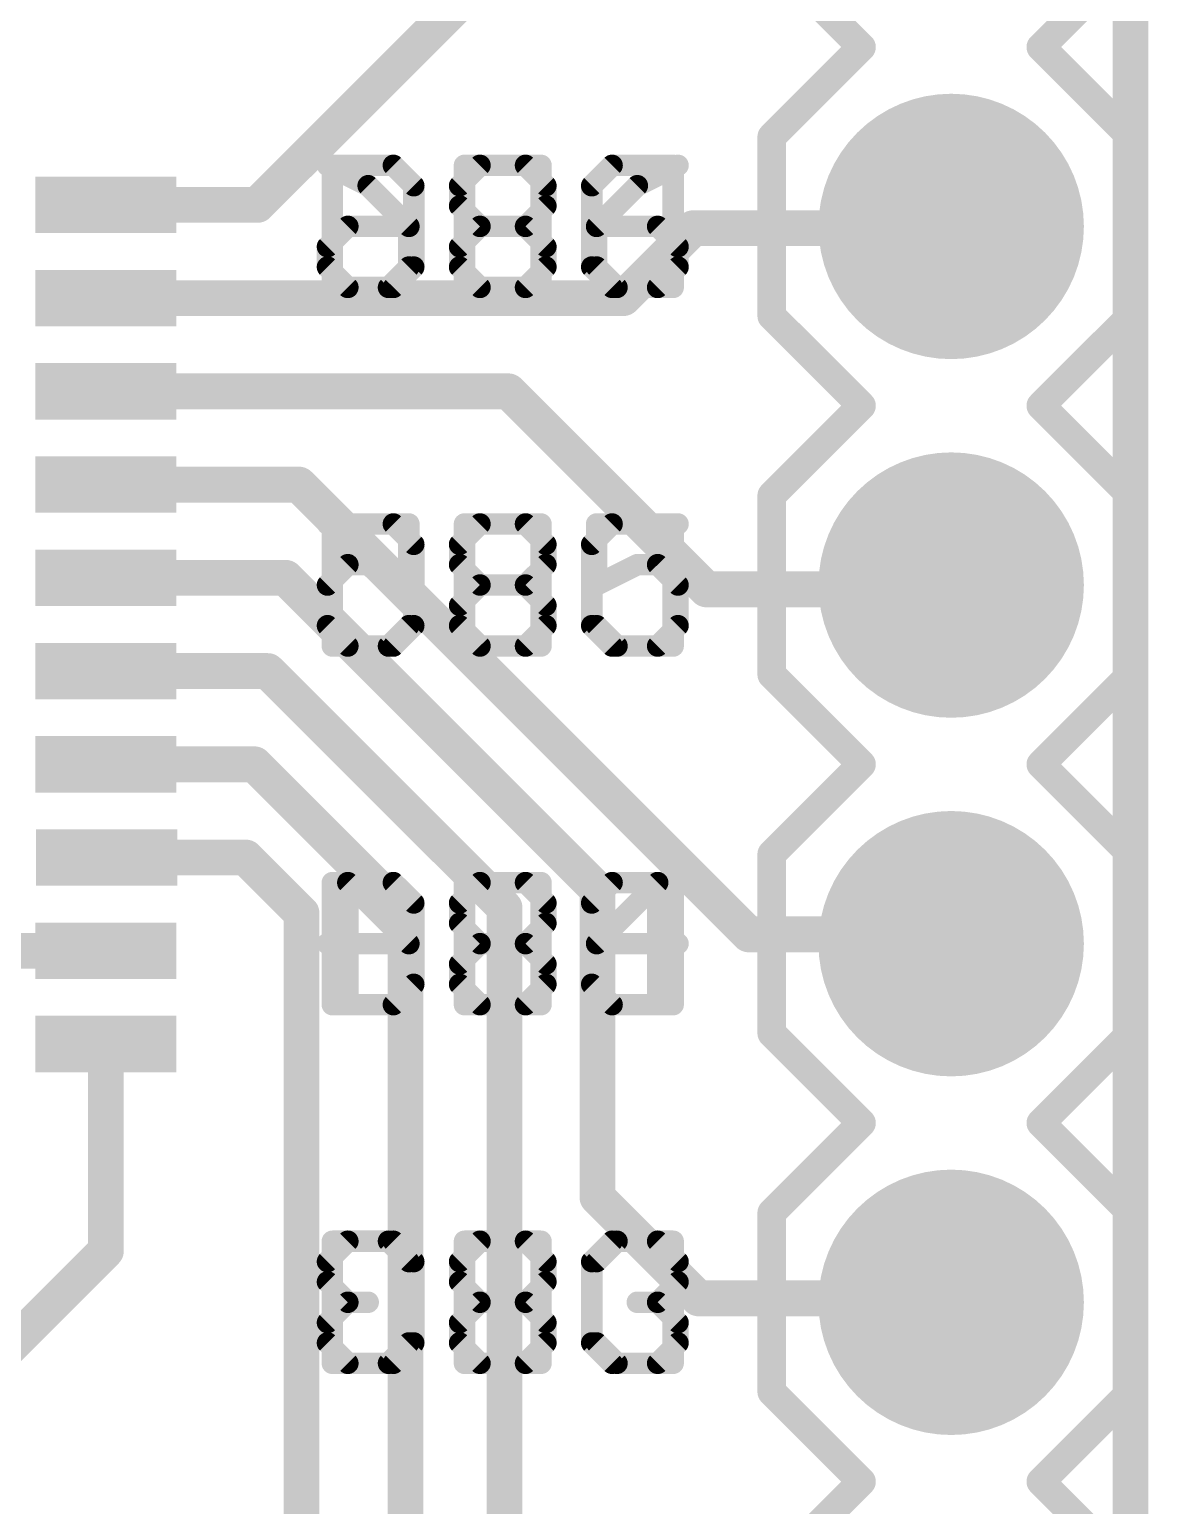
# Model space of a CAD drawing. Extents: x -4.1 to 20.4, y -14 to 28.1.
# Drawn here: x 12.52 to 20.45, y 7.45 to 17.9 of the extents above; entities that cross this region are included whole.
import ezdxf

# ---------------------------------------------------------------- set-up
doc = ezdxf.new("R2010")
doc.units = 0
for name, color, linetype in [('1', 12, 'CONTINUOUS'), ('16', 132, 'CONTINUOUS'), ('17', 110, 'CONTINUOUS'), ('20', 53, 'CONTINUOUS'), ('21', 41, 'CONTINUOUS'), ('22', 40, 'CONTINUOUS'), ('51', 53, 'CONTINUOUS')]:
    doc.layers.add(name, color=color, linetype=linetype)

# ---------------------------------------------------------------- blocks, each defined once
blk = doc.blocks.new('RECT')
blk.add_solid([(-0.5, -0.5), (0.5, -0.5), (-0.5, 0.5), (0.5, 0.5)])
blk = doc.blocks.new('ROUNDP')
at = {"const_width": 0.5}
blk.add_lwpolyline([(0, -0.25, 1), (0, 0.25, 1), (0, -0.25)], format="xyb", dxfattribs=at)

msp = doc.modelspace()

# ---------------------------------------------------------------- linework, layer by layer
at = {"layer": '1', "const_width": 0.254}
for points in [[(20.32, 27.94), (20.32, 0)], [(14.138, 16.6628), (16.5303, 19.0551)], [(13.065, 16.6628), (14.138, 16.6628)], [(16.7288, 16.0024), (17.2237, 16.4973)], [(17.2237, 16.4973), (19.0373, 16.4973)], [(19.0373, 16.4973), (19.05, 16.51)], [(13.065, 16.0024), (16.7288, 16.0024)], [(13.065, 15.342), (15.9152, 15.342)], [(15.9152, 15.342), (17.3177, 13.9395)], [(13.065, 14.6816), (14.4319, 14.6816)], [(14.4319, 14.6816), (17.6174, 11.496)], [(13.065, 14.0212), (14.3379, 14.0212)], [(14.3379, 14.0212), (16.5456, 11.8135)], [(17.3177, 13.9395), (19.0195, 13.9395)], [(19.0195, 13.9395), (19.05, 13.97)], [(13.065, 13.3608), (14.2109, 13.3608)], [(14.2109, 13.3608), (15.8877, 11.684)], [(13.065, 12.7004), (14.1169, 12.7004)], [(14.1169, 12.7004), (15.1867, 11.6307)], [(13.071, 12.04), (14.056, 12.04)], [(14.056, 12.04), (14.4501, 11.6459)], [(16.5456, 11.8135), (16.5456, 9.6342)], [(14.4501, 11.6459), (14.4501, 4.1224)], [(15.1867, 11.6307), (15.1867, 4.9225)], [(15.8877, 11.684), (15.8877, 7.2822)], [(17.6174, 11.496), (18.984, 11.496)], [(18.984, 11.496), (19.05, 11.43)], [(11.0922, 11.3792), (13.0646, 11.3792)], [(13.0646, 11.3792), (13.065, 11.3796)], [(13.065, 10.7192), (13.065, 9.255)], [(16.5456, 9.6342), (17.2618, 8.9179)], [(13.065, 9.255), (11.43, 7.62)], [(17.2618, 8.9179), (19.0221, 8.9179)], [(19.0221, 8.9179), (19.05, 8.89)]]:
    msp.add_lwpolyline(points, dxfattribs=at)
at = {"layer": '1', "const_width": 0.127}
for points in [[(13.065, 16.7263, 1), (13.065, 16.5993)], [(14.0931, 16.7077, 1), (14.1829, 16.6179)], [(14.138, 16.5993, 1), (14.138, 16.7263)], [(17.2237, 16.5608, 1), (17.2237, 16.4338)], [(17.2686, 16.4524, 1), (17.1788, 16.5422)], [(19.0949, 16.4651, 1), (19.0051, 16.5549)], [(19.0373, 16.4338, 1), (19.0373, 16.5608)], [(18.9924, 16.5422, 1), (19.0822, 16.4524)], [(13.065, 16.0659, 1), (13.065, 15.9389)], [(16.6839, 16.0473, 1), (16.7737, 15.9575)], [(16.7288, 15.9389, 1), (16.7288, 16.0659)], [(13.065, 15.4055, 1), (13.065, 15.2785)], [(15.9601, 15.3869, 1), (15.8703, 15.2971)], [(15.9152, 15.2785, 1), (15.9152, 15.4055)], [(13.065, 14.7451, 1), (13.065, 14.6181)], [(14.4768, 14.7265, 1), (14.387, 14.6367)], [(14.4319, 14.6181, 1), (14.4319, 14.7451)], [(13.065, 14.0847, 1), (13.065, 13.9577)], [(14.3828, 14.0661, 1), (14.293, 13.9763)], [(14.3379, 13.9577, 1), (14.3379, 14.0847)], [(17.3177, 14.003, 1), (17.3177, 13.876)], [(17.2728, 13.8946, 1), (17.3626, 13.9844)], [(18.9746, 13.9844, 1), (19.0644, 13.8946)], [(19.0949, 13.9251, 1), (19.0051, 14.0149)], [(19.0195, 13.876, 1), (19.0195, 14.003)], [(13.065, 13.4243, 1), (13.065, 13.2973)], [(14.2558, 13.4057, 1), (14.166, 13.3159)], [(14.2109, 13.2973, 1), (14.2109, 13.4243)], [(13.065, 12.7639, 1), (13.065, 12.6369)], [(14.1618, 12.7453, 1), (14.072, 12.6555)], [(14.1169, 12.6369, 1), (14.1169, 12.7639)], [(13.071, 12.1035, 1), (13.071, 11.9765)], [(14.1009, 12.0849, 1), (14.0111, 11.9951)], [(14.056, 11.9765, 1), (14.056, 12.1035)], [(16.6091, 11.8135, 1), (16.4821, 11.8135)], [(16.5007, 11.7686, 1), (16.5905, 11.8584)], [(14.5136, 11.6459, 1), (14.3866, 11.6459)], [(14.4052, 11.601, 1), (14.495, 11.6908)], [(15.2502, 11.6307, 1), (15.1232, 11.6307)], [(15.1418, 11.5858, 1), (15.2316, 11.6756)], [(15.9512, 11.684, 1), (15.8242, 11.684)], [(15.8428, 11.6391, 1), (15.9326, 11.7289)], [(17.6174, 11.5595, 1), (17.6174, 11.4325)], [(17.5725, 11.4511, 1), (17.6623, 11.5409)], [(19.0289, 11.5409, 1), (18.9391, 11.4511)], [(18.984, 11.4325, 1), (18.984, 11.5595)], [(13.1099, 11.3347, 1), (13.0201, 11.4245)], [(13.0646, 11.3157, 1), (13.0646, 11.4427)], [(19.0051, 11.3851, 1), (19.0949, 11.4749)], [(13.0197, 11.4241, 1), (13.1095, 11.3343)], [(13.1285, 10.7192, 1), (13.0015, 10.7192)], [(16.5905, 9.6791, 1), (16.5007, 9.5893)], [(16.4821, 9.6342, 1), (16.6091, 9.6342)], [(13.0015, 9.255, 1), (13.1285, 9.255)], [(13.1099, 9.2101, 1), (13.0201, 9.2999)], [(17.2618, 8.9814, 1), (17.2618, 8.8544)], [(17.2169, 8.873, 1), (17.3067, 8.9628)], [(19.067, 8.9628, 1), (18.9772, 8.873)], [(19.0051, 8.8451, 1), (19.0949, 8.9349)], [(19.0221, 8.8544, 1), (19.0221, 8.9814)]]:
    msp.add_lwpolyline(points, format="xyb", dxfattribs=at)
at = {"layer": '16', "const_width": 0.254}
msp.add_lwpolyline([(20.32, 27.94), (20.32, 0)], dxfattribs=at)
at = {"layer": '20', "const_width": 0.254}
msp.add_lwpolyline([(20.32, 27.94), (20.32, 0)], dxfattribs=at)
at = {"layer": '21'}
for points, const_width in [([(18.415, 17.78), (17.78, 18.415)], 0.2032), ([(20.32, 18.415), (19.685, 17.78)], 0.2032), ([(17.78, 17.145), (18.415, 17.78)], 0.2032), ([(19.685, 17.78), (20.32, 17.145)], 0.2032), ([(17.78, 15.875), (17.78, 17.145)], 0.2032), ([(20.32, 17.145), (20.32, 15.875)], 0.2032), ([(14.6686, 16.9425), (14.6686, 16.0782)], 0.1524), ([(15.1008, 16.9425), (14.6686, 16.9425)], 0.1524), ([(15.2449, 16.7985), (15.1008, 16.9425)], 0.1524), ([(15.6042, 16.0782), (15.6042, 16.9425)], 0.1524), ([(15.6042, 16.9425), (16.0363, 16.9425)], 0.1524), ([(16.0363, 16.9425), (16.1804, 16.7985)], 0.1524), ([(17.1159, 16.9425), (16.8278, 16.7985)], 0.1524), ([(15.2449, 16.2223), (15.2449, 16.7985)], 0.1524), ([(16.1804, 16.7985), (16.1804, 16.6544)], 0.1524), ([(16.8278, 16.7985), (16.5397, 16.5104)], 0.1524), ([(16.1804, 16.6544), (16.0363, 16.5104)], 0.1524), ([(15.6042, 16.5104), (16.0363, 16.5104)], 0.1524), ([(16.0363, 16.5104), (16.1804, 16.3663)], 0.1524), ([(16.5397, 16.5104), (16.5397, 16.2223)], 0.1524), ([(16.9718, 16.5104), (16.5397, 16.5104)], 0.1524), ([(17.1159, 16.3663), (16.9718, 16.5104)], 0.1524), ([(16.1804, 16.3663), (16.1804, 16.2223)], 0.1524), ([(17.1159, 16.2223), (17.1159, 16.3663)], 0.1524), ([(15.1008, 16.0782), (15.2449, 16.2223)], 0.1524), ([(16.1804, 16.2223), (16.0363, 16.0782)], 0.1524), ([(16.5397, 16.2223), (16.6837, 16.0782)], 0.1524), ([(16.9718, 16.0782), (17.1159, 16.2223)], 0.1524), ([(14.6686, 16.0782), (15.1008, 16.0782)], 0.1524), ([(16.0363, 16.0782), (15.6042, 16.0782)], 0.1524), ([(16.6837, 16.0782), (16.9718, 16.0782)], 0.1524), ([(18.415, 15.24), (17.78, 15.875)], 0.2032), ([(20.32, 15.875), (19.685, 15.24)], 0.2032), ([(17.78, 14.605), (18.415, 15.24)], 0.2032), ([(19.685, 15.24), (20.32, 14.605)], 0.2032), ([(17.78, 13.335), (17.78, 14.605)], 0.2032), ([(20.32, 14.605), (20.32, 13.335)], 0.2032), ([(14.6686, 14.4025), (14.6686, 13.5382)], 0.1524), ([(15.1008, 14.4025), (14.6686, 14.4025)], 0.1524), ([(15.2449, 14.2585), (15.1008, 14.4025)], 0.1524), ([(15.6042, 13.5382), (15.6042, 14.4025)], 0.1524), ([(15.6042, 14.4025), (16.0363, 14.4025)], 0.1524), ([(16.0363, 14.4025), (16.1804, 14.2585)], 0.1524), ([(17.1159, 14.4025), (16.5397, 14.4025)], 0.1524), ([(16.5397, 14.4025), (16.5397, 13.9704)], 0.1524), ([(15.2449, 13.6823), (15.2449, 14.2585)], 0.1524), ([(16.1804, 14.2585), (16.1804, 14.1144)], 0.1524), ([(16.1804, 14.1144), (16.0363, 13.9704)], 0.1524), ([(16.5397, 13.9704), (16.8278, 14.1144)], 0.1524), ([(16.8278, 14.1144), (16.9718, 14.1144)], 0.1524), ([(16.9718, 14.1144), (17.1159, 13.9704)], 0.1524), ([(15.6042, 13.9704), (16.0363, 13.9704)], 0.1524), ([(16.0363, 13.9704), (16.1804, 13.8263)], 0.1524), ([(17.1159, 13.9704), (17.1159, 13.6823)], 0.1524), ([(16.1804, 13.8263), (16.1804, 13.6823)], 0.1524), ([(15.1008, 13.5382), (15.2449, 13.6823)], 0.1524), ([(16.1804, 13.6823), (16.0363, 13.5382)], 0.1524), ([(16.6837, 13.5382), (16.5397, 13.6823)], 0.1524), ([(17.1159, 13.6823), (16.9718, 13.5382)], 0.1524), ([(14.6686, 13.5382), (15.1008, 13.5382)], 0.1524), ([(16.0363, 13.5382), (15.6042, 13.5382)], 0.1524), ([(16.9718, 13.5382), (16.6837, 13.5382)], 0.1524), ([(18.415, 12.7), (17.78, 13.335)], 0.2032), ([(20.32, 13.335), (19.685, 12.7)], 0.2032), ([(18.415, 12.7), (17.78, 12.065)], 0.2032), ([(20.32, 12.065), (19.685, 12.7)], 0.2032), ([(17.78, 10.795), (17.78, 12.065)], 0.2032), ([(20.32, 12.065), (20.32, 10.795)], 0.2032), ([(14.6686, 11.8625), (14.6686, 10.9982)], 0.1524), ([(15.1008, 11.8625), (14.6686, 11.8625)], 0.1524), ([(15.2449, 11.7185), (15.1008, 11.8625)], 0.1524), ([(15.6042, 10.9982), (15.6042, 11.8625)], 0.1524), ([(15.6042, 11.8625), (16.0363, 11.8625)], 0.1524), ([(16.0363, 11.8625), (16.1804, 11.7185)], 0.1524), ([(16.9718, 11.8625), (16.5397, 11.4304)], 0.1524), ([(16.9718, 10.9982), (16.9718, 11.8625)], 0.1524), ([(15.2449, 11.1423), (15.2449, 11.7185)], 0.1524), ([(16.1804, 11.7185), (16.1804, 11.5744)], 0.1524), ([(16.1804, 11.5744), (16.0363, 11.4304)], 0.1524), ([(15.6042, 11.4304), (16.0363, 11.4304)], 0.1524), ([(16.0363, 11.4304), (16.1804, 11.2863)], 0.1524), ([(16.5397, 11.4304), (17.1159, 11.4304)], 0.1524), ([(16.1804, 11.2863), (16.1804, 11.1423)], 0.1524), ([(15.1008, 10.9982), (15.2449, 11.1423)], 0.1524), ([(16.1804, 11.1423), (16.0363, 10.9982)], 0.1524), ([(14.6686, 10.9982), (15.1008, 10.9982)], 0.1524), ([(16.0363, 10.9982), (15.6042, 10.9982)], 0.1524), ([(18.415, 10.16), (17.78, 10.795)], 0.2032), ([(20.32, 10.795), (19.685, 10.16)], 0.2032), ([(17.78, 9.525), (18.415, 10.16)], 0.2032), ([(19.685, 10.16), (20.32, 9.525)], 0.2032), ([(17.78, 8.255), (17.78, 9.525)], 0.2032), ([(20.32, 9.525), (20.32, 8.255)], 0.2032), ([(14.6686, 9.3225), (14.6686, 8.4582)], 0.1524), ([(15.1008, 9.3225), (14.6686, 9.3225)], 0.1524), ([(15.2449, 9.1785), (15.1008, 9.3225)], 0.1524), ([(15.6042, 8.4582), (15.6042, 9.3225)], 0.1524), ([(15.6042, 9.3225), (16.0363, 9.3225)], 0.1524), ([(16.0363, 9.3225), (16.1804, 9.1785)], 0.1524), ([(16.5397, 9.1785), (16.6837, 9.3225)], 0.1524), ([(16.6837, 9.3225), (16.9718, 9.3225)], 0.1524), ([(16.9718, 9.3225), (17.1159, 9.1785)], 0.1524), ([(15.2449, 8.6023), (15.2449, 9.1785)], 0.1524), ([(16.1804, 9.1785), (16.1804, 9.0344)], 0.1524), ([(17.1159, 9.1785), (17.1159, 9.0344)], 0.1524), ([(16.1804, 9.0344), (16.0363, 8.8904)], 0.1524), ([(17.1159, 9.0344), (16.9718, 8.8904)], 0.1524), ([(15.6042, 8.8904), (16.0363, 8.8904)], 0.1524), ([(16.0363, 8.8904), (16.1804, 8.7463)], 0.1524), ([(16.9718, 8.8904), (16.8278, 8.8904)], 0.1524), ([(16.9718, 8.8904), (17.1159, 8.7463)], 0.1524), ([(16.1804, 8.7463), (16.1804, 8.6023)], 0.1524), ([(17.1159, 8.7463), (17.1159, 8.6023)], 0.1524), ([(15.1008, 8.4582), (15.2449, 8.6023)], 0.1524), ([(16.1804, 8.6023), (16.0363, 8.4582)], 0.1524), ([(16.6837, 8.4582), (16.5397, 8.6023)], 0.1524), ([(17.1159, 8.6023), (16.9718, 8.4582)], 0.1524), ([(14.6686, 8.4582), (15.1008, 8.4582)], 0.1524), ([(16.0363, 8.4582), (15.6042, 8.4582)], 0.1524), ([(16.9718, 8.4582), (16.6837, 8.4582)], 0.1524), ([(18.415, 7.62), (17.78, 8.255)], 0.2032), ([(20.32, 8.255), (19.685, 7.62)], 0.2032), ([(17.78, 6.985), (18.415, 7.62)], 0.2032), ([(19.685, 7.62), (20.32, 6.985)], 0.2032)]:
    msp.add_lwpolyline(points, dxfattribs=dict(at, const_width=const_width))
for points, const_width in [([(18.4509, 17.7441, 1), (18.3791, 17.8159)], 0.1016), ([(19.7209, 17.8159, 1), (19.6491, 17.7441)], 0.1016), ([(18.3791, 17.7441, 1), (18.4509, 17.8159)], 0.1016), ([(19.6491, 17.8159, 1), (19.7209, 17.7441)], 0.1016), ([(17.8308, 17.145, 1), (17.7292, 17.145)], 0.1016), ([(17.7441, 17.1809, 1), (17.8159, 17.1091)], 0.1016), ([(20.3708, 17.145, 1), (20.2692, 17.145)], 0.1016), ([(20.2841, 17.1091, 1), (20.3559, 17.1809)], 0.1016), ([(14.7067, 16.9425, 1), (14.6305, 16.9425)], 0.0762), ([(14.6686, 16.9806, 1), (14.6686, 16.9044)], 0.0762), ([(15.1278, 16.9695, 1), (15.0739, 16.9156)], 0.0762), ([(15.1008, 16.9044, 1), (15.1008, 16.9806)], 0.0762), ([(15.6423, 16.9425, 1), (15.5661, 16.9425)], 0.0762), ([(15.6042, 16.9806, 1), (15.6042, 16.9044)], 0.0762), ([(16.0633, 16.9695, 1), (16.0094, 16.9156)], 0.0762), ([(16.0363, 16.9044, 1), (16.0363, 16.9806)], 0.0762), ([(17.1329, 16.9085, 1), (17.0989, 16.9766)], 0.0762), ([(15.283, 16.7985, 1), (15.2068, 16.7985)], 0.0762), ([(15.2179, 16.7715, 1), (15.2718, 16.8254)], 0.0762), ([(16.2185, 16.7985, 1), (16.1423, 16.7985)], 0.0762), ([(16.1534, 16.7715, 1), (16.2073, 16.8254)], 0.0762), ([(16.8108, 16.8326, 1), (16.8448, 16.7644)], 0.0762), ([(16.8547, 16.7715, 1), (16.8009, 16.8254)], 0.0762), ([(16.2073, 16.6275, 1), (16.1534, 16.6814)], 0.0762), ([(16.1423, 16.6544, 1), (16.2185, 16.6544)], 0.0762), ([(15.6042, 16.5485, 1), (15.6042, 16.4723)], 0.0762), ([(16.0633, 16.5373, 1), (16.0094, 16.4834)], 0.0762), ([(16.0094, 16.5373, 1), (16.0633, 16.4834)], 0.0762), ([(16.0363, 16.4723, 1), (16.0363, 16.5485)], 0.0762), ([(16.5127, 16.5373, 1), (16.5666, 16.4834)], 0.0762), ([(16.5778, 16.5104, 1), (16.5016, 16.5104)], 0.0762), ([(16.5397, 16.5485, 1), (16.5397, 16.4723)], 0.0762), ([(16.9988, 16.5373, 1), (16.9449, 16.4834)], 0.0762), ([(16.9718, 16.4723, 1), (16.9718, 16.5485)], 0.0762), ([(16.2185, 16.3663, 1), (16.1423, 16.3663)], 0.0762), ([(16.1534, 16.3394, 1), (16.2073, 16.3933)], 0.0762), ([(17.154, 16.3663, 1), (17.0778, 16.3663)], 0.0762), ([(17.089, 16.3394, 1), (17.1428, 16.3933)], 0.0762), ([(15.2068, 16.2223, 1), (15.283, 16.2223)], 0.0762), ([(15.2718, 16.1953, 1), (15.2179, 16.2492)], 0.0762), ([(16.1423, 16.2223, 1), (16.2185, 16.2223)], 0.0762), ([(16.2073, 16.1953, 1), (16.1534, 16.2492)], 0.0762), ([(16.5666, 16.2492, 1), (16.5127, 16.1953)], 0.0762), ([(16.5016, 16.2223, 1), (16.5778, 16.2223)], 0.0762), ([(17.0778, 16.2223, 1), (17.154, 16.2223)], 0.0762), ([(17.1428, 16.1953, 1), (17.089, 16.2492)], 0.0762), ([(14.6686, 16.1163, 1), (14.6686, 16.0401)], 0.0762), ([(14.6305, 16.0782, 1), (14.7067, 16.0782)], 0.0762), ([(15.0739, 16.1051, 1), (15.1278, 16.0513)], 0.0762), ([(15.1008, 16.0401, 1), (15.1008, 16.1163)], 0.0762), ([(15.6042, 16.1163, 1), (15.6042, 16.0401)], 0.0762), ([(15.5661, 16.0782, 1), (15.6423, 16.0782)], 0.0762), ([(16.0094, 16.1051, 1), (16.0633, 16.0513)], 0.0762), ([(16.0363, 16.0401, 1), (16.0363, 16.1163)], 0.0762), ([(16.6837, 16.1163, 1), (16.6837, 16.0401)], 0.0762), ([(16.6568, 16.0513, 1), (16.7107, 16.1051)], 0.0762), ([(16.9449, 16.1051, 1), (16.9988, 16.0513)], 0.0762), ([(16.9718, 16.0401, 1), (16.9718, 16.1163)], 0.0762), ([(17.8159, 15.9109, 1), (17.7441, 15.8391)], 0.1016), ([(17.7292, 15.875, 1), (17.8308, 15.875)], 0.1016), ([(20.2692, 15.875, 1), (20.3708, 15.875)], 0.1016), ([(20.3559, 15.8391, 1), (20.2841, 15.9109)], 0.1016), ([(18.4509, 15.2041, 1), (18.3791, 15.2759)], 0.1016), ([(18.3791, 15.2041, 1), (18.4509, 15.2759)], 0.1016), ([(19.7209, 15.2759, 1), (19.6491, 15.2041)], 0.1016), ([(19.6491, 15.2759, 1), (19.7209, 15.2041)], 0.1016), ([(17.8308, 14.605, 1), (17.7292, 14.605)], 0.1016), ([(17.7441, 14.6409, 1), (17.8159, 14.5691)], 0.1016), ([(20.3708, 14.605, 1), (20.2692, 14.605)], 0.1016), ([(20.2841, 14.5691, 1), (20.3559, 14.6409)], 0.1016), ([(14.7067, 14.4025, 1), (14.6305, 14.4025)], 0.0762), ([(14.6686, 14.4406, 1), (14.6686, 14.3644)], 0.0762), ([(15.1278, 14.4295, 1), (15.0739, 14.3756)], 0.0762), ([(15.1008, 14.3644, 1), (15.1008, 14.4406)], 0.0762), ([(15.6423, 14.4025, 1), (15.5661, 14.4025)], 0.0762), ([(15.6042, 14.4406, 1), (15.6042, 14.3644)], 0.0762), ([(16.0633, 14.4295, 1), (16.0094, 14.3756)], 0.0762), ([(16.0363, 14.3644, 1), (16.0363, 14.4406)], 0.0762), ([(16.5397, 14.4406, 1), (16.5397, 14.3644)], 0.0762), ([(16.5778, 14.4025, 1), (16.5016, 14.4025)], 0.0762), ([(17.1159, 14.3644, 1), (17.1159, 14.4406)], 0.0762), ([(15.283, 14.2585, 1), (15.2068, 14.2585)], 0.0762), ([(15.2179, 14.2315, 1), (15.2718, 14.2854)], 0.0762), ([(16.2185, 14.2585, 1), (16.1423, 14.2585)], 0.0762), ([(16.1534, 14.2315, 1), (16.2073, 14.2854)], 0.0762), ([(16.1423, 14.1144, 1), (16.2185, 14.1144)], 0.0762), ([(16.2073, 14.0875, 1), (16.1534, 14.1414)], 0.0762), ([(16.8278, 14.1525, 1), (16.8278, 14.0763)], 0.0762), ([(16.8448, 14.0803, 1), (16.8108, 14.1485)], 0.0762), ([(16.9988, 14.1414, 1), (16.9449, 14.0875)], 0.0762), ([(16.9718, 14.0763, 1), (16.9718, 14.1525)], 0.0762), ([(15.6042, 14.0085, 1), (15.6042, 13.9323)], 0.0762), ([(16.0633, 13.9973, 1), (16.0094, 13.9434)], 0.0762), ([(16.0094, 13.9973, 1), (16.0633, 13.9434)], 0.0762), ([(16.0363, 13.9323, 1), (16.0363, 14.0085)], 0.0762), ([(16.5226, 14.0044, 1), (16.5567, 13.9363)], 0.0762), ([(16.5016, 13.9704, 1), (16.5778, 13.9704)], 0.0762), ([(17.154, 13.9704, 1), (17.0778, 13.9704)], 0.0762), ([(17.089, 13.9434, 1), (17.1428, 13.9973)], 0.0762), ([(16.2185, 13.8263, 1), (16.1423, 13.8263)], 0.0762), ([(16.1534, 13.7994, 1), (16.2073, 13.8533)], 0.0762), ([(15.2068, 13.6823, 1), (15.283, 13.6823)], 0.0762), ([(15.2718, 13.6553, 1), (15.2179, 13.7092)], 0.0762), ([(16.1423, 13.6823, 1), (16.2185, 13.6823)], 0.0762), ([(16.2073, 13.6553, 1), (16.1534, 13.7092)], 0.0762), ([(16.5666, 13.7092, 1), (16.5127, 13.6553)], 0.0762), ([(17.0778, 13.6823, 1), (17.154, 13.6823)], 0.0762), ([(17.1428, 13.6553, 1), (17.089, 13.7092)], 0.0762), ([(14.6686, 13.5763, 1), (14.6686, 13.5001)], 0.0762), ([(15.0739, 13.5651, 1), (15.1278, 13.5113)], 0.0762), ([(15.1008, 13.5001, 1), (15.1008, 13.5763)], 0.0762), ([(15.6042, 13.5763, 1), (15.6042, 13.5001)], 0.0762), ([(16.0094, 13.5651, 1), (16.0633, 13.5113)], 0.0762), ([(16.0363, 13.5001, 1), (16.0363, 13.5763)], 0.0762), ([(16.6837, 13.5763, 1), (16.6837, 13.5001)], 0.0762), ([(16.6568, 13.5113, 1), (16.7107, 13.5651)], 0.0762), ([(16.9449, 13.5651, 1), (16.9988, 13.5113)], 0.0762), ([(16.9718, 13.5001, 1), (16.9718, 13.5763)], 0.0762), ([(14.6305, 13.5382, 1), (14.7067, 13.5382)], 0.0762), ([(15.5661, 13.5382, 1), (15.6423, 13.5382)], 0.0762), ([(17.8159, 13.3709, 1), (17.7441, 13.2991)], 0.1016), ([(17.7292, 13.335, 1), (17.8308, 13.335)], 0.1016), ([(20.2692, 13.335, 1), (20.3708, 13.335)], 0.1016), ([(20.3559, 13.2991, 1), (20.2841, 13.3709)], 0.1016), ([(18.4509, 12.6641, 1), (18.3791, 12.7359)], 0.1016), ([(18.3791, 12.6641, 1), (18.4509, 12.7359)], 0.1016), ([(19.7209, 12.7359, 1), (19.6491, 12.6641)], 0.1016), ([(19.6491, 12.7359, 1), (19.7209, 12.6641)], 0.1016), ([(17.8308, 12.065, 1), (17.7292, 12.065)], 0.1016), ([(17.7441, 12.1009, 1), (17.8159, 12.0291)], 0.1016), ([(20.3708, 12.065, 1), (20.2692, 12.065)], 0.1016), ([(20.2841, 12.0291, 1), (20.3559, 12.1009)], 0.1016), ([(14.7067, 11.8625, 1), (14.6305, 11.8625)], 0.0762), ([(14.6686, 11.9006, 1), (14.6686, 11.8244)], 0.0762), ([(15.1278, 11.8895, 1), (15.0739, 11.8356)], 0.0762), ([(15.1008, 11.8244, 1), (15.1008, 11.9006)], 0.0762), ([(15.6423, 11.8625, 1), (15.5661, 11.8625)], 0.0762), ([(15.6042, 11.9006, 1), (15.6042, 11.8244)], 0.0762), ([(16.0633, 11.8895, 1), (16.0094, 11.8356)], 0.0762), ([(16.0363, 11.8244, 1), (16.0363, 11.9006)], 0.0762), ([(17.0099, 11.8625, 1), (16.9337, 11.8625)], 0.0762), ([(16.9988, 11.8356, 1), (16.9449, 11.8895)], 0.0762), ([(15.283, 11.7185, 1), (15.2068, 11.7185)], 0.0762), ([(15.2179, 11.6915, 1), (15.2718, 11.7454)], 0.0762), ([(16.2185, 11.7185, 1), (16.1423, 11.7185)], 0.0762), ([(16.1534, 11.6915, 1), (16.2073, 11.7454)], 0.0762), ([(16.1423, 11.5744, 1), (16.2185, 11.5744)], 0.0762), ([(16.2073, 11.5475, 1), (16.1534, 11.6014)], 0.0762), ([(15.6042, 11.4685, 1), (15.6042, 11.3923)], 0.0762), ([(16.0633, 11.4573, 1), (16.0094, 11.4034)], 0.0762), ([(16.0363, 11.3923, 1), (16.0363, 11.4685)], 0.0762), ([(16.5397, 11.4685, 1), (16.5397, 11.3923)], 0.0762), ([(17.1159, 11.3923, 1), (17.1159, 11.4685)], 0.0762), ([(16.0094, 11.4573, 1), (16.0633, 11.4034)], 0.0762), ([(16.5127, 11.4573, 1), (16.5666, 11.4034)], 0.0762), ([(16.2185, 11.2863, 1), (16.1423, 11.2863)], 0.0762), ([(16.1534, 11.2594, 1), (16.2073, 11.3133)], 0.0762), ([(15.2718, 11.1153, 1), (15.2179, 11.1692)], 0.0762), ([(16.2073, 11.1153, 1), (16.1534, 11.1692)], 0.0762), ([(15.2068, 11.1423, 1), (15.283, 11.1423)], 0.0762), ([(16.1423, 11.1423, 1), (16.2185, 11.1423)], 0.0762), ([(14.6686, 11.0363, 1), (14.6686, 10.9601)], 0.0762), ([(14.6305, 10.9982, 1), (14.7067, 10.9982)], 0.0762), ([(15.0739, 11.0251, 1), (15.1278, 10.9713)], 0.0762), ([(15.1008, 10.9601, 1), (15.1008, 11.0363)], 0.0762), ([(15.6042, 11.0363, 1), (15.6042, 10.9601)], 0.0762), ([(15.5661, 10.9982, 1), (15.6423, 10.9982)], 0.0762), ([(16.0094, 11.0251, 1), (16.0633, 10.9713)], 0.0762), ([(16.0363, 10.9601, 1), (16.0363, 11.0363)], 0.0762), ([(16.9337, 10.9982, 1), (17.0099, 10.9982)], 0.0762), ([(17.8159, 10.8309, 1), (17.7441, 10.7591)], 0.1016), ([(20.3559, 10.7591, 1), (20.2841, 10.8309)], 0.1016), ([(17.7292, 10.795, 1), (17.8308, 10.795)], 0.1016), ([(20.2692, 10.795, 1), (20.3708, 10.795)], 0.1016), ([(18.4509, 10.1241, 1), (18.3791, 10.1959)], 0.1016), ([(18.3791, 10.1241, 1), (18.4509, 10.1959)], 0.1016), ([(19.7209, 10.1959, 1), (19.6491, 10.1241)], 0.1016), ([(19.6491, 10.1959, 1), (19.7209, 10.1241)], 0.1016), ([(17.8308, 9.525, 1), (17.7292, 9.525)], 0.1016), ([(20.3708, 9.525, 1), (20.2692, 9.525)], 0.1016), ([(17.7441, 9.5609, 1), (17.8159, 9.4891)], 0.1016), ([(20.2841, 9.4891, 1), (20.3559, 9.5609)], 0.1016), ([(14.7067, 9.3225, 1), (14.6305, 9.3225)], 0.0762), ([(14.6686, 9.3606, 1), (14.6686, 9.2844)], 0.0762), ([(15.1278, 9.3495, 1), (15.0739, 9.2956)], 0.0762), ([(15.1008, 9.2844, 1), (15.1008, 9.3606)], 0.0762), ([(15.6423, 9.3225, 1), (15.5661, 9.3225)], 0.0762), ([(15.6042, 9.3606, 1), (15.6042, 9.2844)], 0.0762), ([(16.0633, 9.3495, 1), (16.0094, 9.2956)], 0.0762), ([(16.0363, 9.2844, 1), (16.0363, 9.3606)], 0.0762), ([(16.6837, 9.3606, 1), (16.6837, 9.2844)], 0.0762), ([(16.7107, 9.2956, 1), (16.6568, 9.3495)], 0.0762), ([(16.9988, 9.3495, 1), (16.9449, 9.2956)], 0.0762), ([(16.9718, 9.2844, 1), (16.9718, 9.3606)], 0.0762), ([(15.283, 9.1785, 1), (15.2068, 9.1785)], 0.0762), ([(15.2179, 9.1515, 1), (15.2718, 9.2054)], 0.0762), ([(16.2185, 9.1785, 1), (16.1423, 9.1785)], 0.0762), ([(16.1534, 9.1515, 1), (16.2073, 9.2054)], 0.0762), ([(16.5127, 9.2054, 1), (16.5666, 9.1515)], 0.0762), ([(17.154, 9.1785, 1), (17.0778, 9.1785)], 0.0762), ([(17.089, 9.1515, 1), (17.1428, 9.2054)], 0.0762), ([(16.2073, 9.0075, 1), (16.1534, 9.0614)], 0.0762), ([(17.1428, 9.0075, 1), (17.089, 9.0614)], 0.0762), ([(16.1423, 9.0344, 1), (16.2185, 9.0344)], 0.0762), ([(17.0778, 9.0344, 1), (17.154, 9.0344)], 0.0762), ([(15.6042, 8.9285, 1), (15.6042, 8.8523)], 0.0762), ([(16.0633, 8.9173, 1), (16.0094, 8.8634)], 0.0762), ([(16.0094, 8.9173, 1), (16.0633, 8.8634)], 0.0762), ([(16.0363, 8.8523, 1), (16.0363, 8.9285)], 0.0762), ([(16.8278, 8.9285, 1), (16.8278, 8.8523)], 0.0762), ([(16.9988, 8.9173, 1), (16.9449, 8.8634)], 0.0762), ([(16.9449, 8.9173, 1), (16.9988, 8.8634)], 0.0762), ([(16.9718, 8.8523, 1), (16.9718, 8.9285)], 0.0762), ([(16.2185, 8.7463, 1), (16.1423, 8.7463)], 0.0762), ([(16.1534, 8.7194, 1), (16.2073, 8.7733)], 0.0762), ([(17.154, 8.7463, 1), (17.0778, 8.7463)], 0.0762), ([(17.089, 8.7194, 1), (17.1428, 8.7733)], 0.0762), ([(15.2718, 8.5753, 1), (15.2179, 8.6292)], 0.0762), ([(16.2073, 8.5753, 1), (16.1534, 8.6292)], 0.0762), ([(16.5666, 8.6292, 1), (16.5127, 8.5753)], 0.0762), ([(17.1428, 8.5753, 1), (17.089, 8.6292)], 0.0762), ([(15.2068, 8.6023, 1), (15.283, 8.6023)], 0.0762), ([(16.1423, 8.6023, 1), (16.2185, 8.6023)], 0.0762), ([(17.0778, 8.6023, 1), (17.154, 8.6023)], 0.0762), ([(14.6686, 8.4963, 1), (14.6686, 8.4201)], 0.0762), ([(14.6305, 8.4582, 1), (14.7067, 8.4582)], 0.0762), ([(15.0739, 8.4851, 1), (15.1278, 8.4313)], 0.0762), ([(15.1008, 8.4201, 1), (15.1008, 8.4963)], 0.0762), ([(15.6042, 8.4963, 1), (15.6042, 8.4201)], 0.0762), ([(15.5661, 8.4582, 1), (15.6423, 8.4582)], 0.0762), ([(16.0094, 8.4851, 1), (16.0633, 8.4313)], 0.0762), ([(16.0363, 8.4201, 1), (16.0363, 8.4963)], 0.0762), ([(16.6837, 8.4963, 1), (16.6837, 8.4201)], 0.0762), ([(16.6568, 8.4313, 1), (16.7107, 8.4851)], 0.0762), ([(16.9449, 8.4851, 1), (16.9988, 8.4313)], 0.0762), ([(16.9718, 8.4201, 1), (16.9718, 8.4963)], 0.0762), ([(17.8159, 8.2909, 1), (17.7441, 8.2191)], 0.1016), ([(17.7292, 8.255, 1), (17.8308, 8.255)], 0.1016), ([(20.2692, 8.255, 1), (20.3708, 8.255)], 0.1016), ([(20.3559, 8.2191, 1), (20.2841, 8.2909)], 0.1016), ([(18.4509, 7.5841, 1), (18.3791, 7.6559)], 0.1016), ([(18.3791, 7.5841, 1), (18.4509, 7.6559)], 0.1016), ([(19.7209, 7.6559, 1), (19.6491, 7.5841)], 0.1016), ([(19.6491, 7.6559, 1), (19.7209, 7.5841)], 0.1016)]:
    msp.add_lwpolyline(points, format="xyb", dxfattribs=dict(at, const_width=const_width))
at = {"layer": '22', "const_width": 0.1524}
for points in [[(14.6341, 16.9425), (14.9222, 16.7985)], [(15.7137, 16.9425), (15.5696, 16.7985)], [(16.1458, 16.9425), (15.7137, 16.9425)], [(16.1458, 16.0782), (16.1458, 16.9425)], [(16.5051, 16.7985), (16.6492, 16.9425)], [(16.6492, 16.9425), (17.0814, 16.9425)], [(17.0814, 16.9425), (17.0814, 16.0782)], [(14.9222, 16.7985), (15.2103, 16.5104)], [(15.5696, 16.7985), (15.5696, 16.6544)], [(16.5051, 16.2223), (16.5051, 16.7985)], [(15.5696, 16.6544), (15.7137, 16.5104)], [(14.6341, 16.3663), (14.7782, 16.5104)], [(14.7782, 16.5104), (15.2103, 16.5104)], [(15.2103, 16.5104), (15.2103, 16.2223)], [(15.7137, 16.5104), (15.5696, 16.3663)], [(16.1458, 16.5104), (15.7137, 16.5104)], [(14.6341, 16.2223), (14.6341, 16.3663)], [(15.5696, 16.3663), (15.5696, 16.2223)], [(14.7782, 16.0782), (14.6341, 16.2223)], [(15.2103, 16.2223), (15.0663, 16.0782)], [(15.5696, 16.2223), (15.7137, 16.0782)], [(16.6492, 16.0782), (16.5051, 16.2223)], [(15.0663, 16.0782), (14.7782, 16.0782)], [(15.7137, 16.0782), (16.1458, 16.0782)], [(17.0814, 16.0782), (16.6492, 16.0782)], [(14.6341, 14.4025), (15.2103, 14.4025)], [(15.2103, 14.4025), (15.2103, 13.9704)], [(15.7137, 14.4025), (15.5696, 14.2585)], [(16.1458, 14.4025), (15.7137, 14.4025)], [(16.1458, 13.5382), (16.1458, 14.4025)], [(16.5051, 14.2585), (16.6492, 14.4025)], [(16.6492, 14.4025), (17.0814, 14.4025)], [(17.0814, 14.4025), (17.0814, 13.5382)], [(15.5696, 14.2585), (15.5696, 14.1144)], [(16.5051, 13.6823), (16.5051, 14.2585)], [(14.7782, 14.1144), (14.6341, 13.9704)], [(14.9222, 14.1144), (14.7782, 14.1144)], [(15.2103, 13.9704), (14.9222, 14.1144)], [(15.5696, 14.1144), (15.7137, 13.9704)], [(14.6341, 13.9704), (14.6341, 13.6823)], [(15.7137, 13.9704), (15.5696, 13.8263)], [(16.1458, 13.9704), (15.7137, 13.9704)], [(15.5696, 13.8263), (15.5696, 13.6823)], [(14.6341, 13.6823), (14.7782, 13.5382)], [(15.0663, 13.5382), (15.2103, 13.6823)], [(15.5696, 13.6823), (15.7137, 13.5382)], [(16.6492, 13.5382), (16.5051, 13.6823)], [(14.7782, 13.5382), (15.0663, 13.5382)], [(15.7137, 13.5382), (16.1458, 13.5382)], [(17.0814, 13.5382), (16.6492, 13.5382)], [(14.7782, 10.9982), (14.7782, 11.8625)], [(14.7782, 11.8625), (15.2103, 11.4304)], [(15.7137, 11.8625), (15.5696, 11.7185)], [(16.1458, 11.8625), (15.7137, 11.8625)], [(16.1458, 10.9982), (16.1458, 11.8625)], [(16.5051, 11.7185), (16.6492, 11.8625)], [(16.6492, 11.8625), (17.0814, 11.8625)], [(17.0814, 11.8625), (17.0814, 10.9982)], [(15.5696, 11.7185), (15.5696, 11.5744)], [(16.5051, 11.1423), (16.5051, 11.7185)], [(15.5696, 11.5744), (15.7137, 11.4304)], [(15.2103, 11.4304), (14.6341, 11.4304)], [(15.7137, 11.4304), (15.5696, 11.2863)], [(16.1458, 11.4304), (15.7137, 11.4304)], [(15.5696, 11.2863), (15.5696, 11.1423)], [(15.5696, 11.1423), (15.7137, 10.9982)], [(16.6492, 10.9982), (16.5051, 11.1423)], [(15.7137, 10.9982), (16.1458, 10.9982)], [(17.0814, 10.9982), (16.6492, 10.9982)], [(14.7782, 9.3225), (14.6341, 9.1785)], [(15.0663, 9.3225), (14.7782, 9.3225)], [(15.2103, 9.1785), (15.0663, 9.3225)], [(15.7137, 9.3225), (15.5696, 9.1785)], [(16.1458, 9.3225), (15.7137, 9.3225)], [(16.1458, 8.4582), (16.1458, 9.3225)], [(16.5051, 9.1785), (16.6492, 9.3225)], [(16.6492, 9.3225), (17.0814, 9.3225)], [(17.0814, 9.3225), (17.0814, 8.4582)], [(14.6341, 9.1785), (14.6341, 9.0344)], [(15.5696, 9.1785), (15.5696, 9.0344)], [(16.5051, 8.6023), (16.5051, 9.1785)], [(14.6341, 9.0344), (14.7782, 8.8904)], [(15.5696, 9.0344), (15.7137, 8.8904)], [(14.7782, 8.8904), (14.6341, 8.7463)], [(14.7782, 8.8904), (14.9222, 8.8904)], [(15.7137, 8.8904), (15.5696, 8.7463)], [(16.1458, 8.8904), (15.7137, 8.8904)], [(14.6341, 8.7463), (14.6341, 8.6023)], [(15.5696, 8.7463), (15.5696, 8.6023)], [(14.6341, 8.6023), (14.7782, 8.4582)], [(15.0663, 8.4582), (15.2103, 8.6023)], [(15.5696, 8.6023), (15.7137, 8.4582)], [(16.6492, 8.4582), (16.5051, 8.6023)], [(14.7782, 8.4582), (15.0663, 8.4582)], [(15.7137, 8.4582), (16.1458, 8.4582)], [(17.0814, 8.4582), (16.6492, 8.4582)]]:
    msp.add_lwpolyline(points, dxfattribs=at)
at = {"layer": '22', "const_width": 0.0762}
for points in [[(14.6511, 16.9766, 1), (14.6171, 16.9085)], [(15.7137, 16.9806, 1), (15.7137, 16.9044)], [(15.7406, 16.9156, 1), (15.6867, 16.9695)], [(16.1839, 16.9425, 1), (16.1077, 16.9425)], [(16.1458, 16.9044, 1), (16.1458, 16.9806)], [(16.6492, 16.9806, 1), (16.6492, 16.9044)], [(16.6761, 16.9156, 1), (16.6222, 16.9695)], [(17.1195, 16.9425, 1), (17.0433, 16.9425)], [(17.0814, 16.9044, 1), (17.0814, 16.9806)], [(14.9491, 16.8254, 1), (14.8953, 16.7715)], [(14.9052, 16.7644, 1), (14.9392, 16.8326)], [(15.6077, 16.7985, 1), (15.5315, 16.7985)], [(15.5427, 16.8254, 1), (15.5966, 16.7715)], [(16.5432, 16.7985, 1), (16.467, 16.7985)], [(16.4782, 16.8254, 1), (16.5321, 16.7715)], [(15.5966, 16.6814, 1), (15.5427, 16.6275)], [(15.5315, 16.6544, 1), (15.6077, 16.6544)], [(14.7782, 16.5485, 1), (14.7782, 16.4723)], [(14.8051, 16.4834, 1), (14.7512, 16.5373)], [(15.2484, 16.5104, 1), (15.1722, 16.5104)], [(15.1834, 16.4834, 1), (15.2373, 16.5373)], [(15.2103, 16.4723, 1), (15.2103, 16.5485)], [(15.7137, 16.5485, 1), (15.7137, 16.4723)], [(15.7406, 16.4834, 1), (15.6867, 16.5373)], [(15.6867, 16.4834, 1), (15.7406, 16.5373)], [(16.1458, 16.4723, 1), (16.1458, 16.5485)], [(14.6722, 16.3663, 1), (14.596, 16.3663)], [(14.6072, 16.3933, 1), (14.661, 16.3394)], [(15.6077, 16.3663, 1), (15.5315, 16.3663)], [(15.5427, 16.3933, 1), (15.5966, 16.3394)], [(14.661, 16.2492, 1), (14.6072, 16.1953)], [(14.596, 16.2223, 1), (14.6722, 16.2223)], [(15.1722, 16.2223, 1), (15.2484, 16.2223)], [(15.2373, 16.1953, 1), (15.1834, 16.2492)], [(15.5966, 16.2492, 1), (15.5427, 16.1953)], [(15.5315, 16.2223, 1), (15.6077, 16.2223)], [(16.5321, 16.2492, 1), (16.4782, 16.1953)], [(16.467, 16.2223, 1), (16.5432, 16.2223)], [(14.7782, 16.1163, 1), (14.7782, 16.0401)], [(14.7512, 16.0513, 1), (14.8051, 16.1051)], [(15.0393, 16.1051, 1), (15.0932, 16.0513)], [(15.0663, 16.0401, 1), (15.0663, 16.1163)], [(15.7137, 16.1163, 1), (15.7137, 16.0401)], [(15.6867, 16.0513, 1), (15.7406, 16.1051)], [(16.1077, 16.0782, 1), (16.1839, 16.0782)], [(16.1458, 16.0401, 1), (16.1458, 16.1163)], [(16.6492, 16.1163, 1), (16.6492, 16.0401)], [(16.6222, 16.0513, 1), (16.6761, 16.1051)], [(17.0433, 16.0782, 1), (17.1195, 16.0782)], [(17.0814, 16.0401, 1), (17.0814, 16.1163)], [(14.6341, 14.4406, 1), (14.6341, 14.3644)], [(15.2484, 14.4025, 1), (15.1722, 14.4025)], [(15.2103, 14.3644, 1), (15.2103, 14.4406)], [(15.7137, 14.4406, 1), (15.7137, 14.3644)], [(15.7406, 14.3756, 1), (15.6867, 14.4295)], [(16.1839, 14.4025, 1), (16.1077, 14.4025)], [(16.1458, 14.3644, 1), (16.1458, 14.4406)], [(16.6492, 14.4406, 1), (16.6492, 14.3644)], [(16.6761, 14.3756, 1), (16.6222, 14.4295)], [(17.1195, 14.4025, 1), (17.0433, 14.4025)], [(17.0814, 14.3644, 1), (17.0814, 14.4406)], [(15.6077, 14.2585, 1), (15.5315, 14.2585)], [(15.5427, 14.2854, 1), (15.5966, 14.2315)], [(16.5432, 14.2585, 1), (16.467, 14.2585)], [(16.4782, 14.2854, 1), (16.5321, 14.2315)], [(14.7782, 14.1525, 1), (14.7782, 14.0763)], [(14.8051, 14.0875, 1), (14.7512, 14.1414)], [(14.9392, 14.1485, 1), (14.9052, 14.0803)], [(14.9222, 14.0763, 1), (14.9222, 14.1525)], [(15.5966, 14.1414, 1), (15.5427, 14.0875)], [(15.5315, 14.1144, 1), (15.6077, 14.1144)], [(14.6722, 13.9704, 1), (14.596, 13.9704)], [(14.6072, 13.9973, 1), (14.661, 13.9434)], [(15.1722, 13.9704, 1), (15.2484, 13.9704)], [(15.1933, 13.9363, 1), (15.2274, 14.0044)], [(15.7137, 14.0085, 1), (15.7137, 13.9323)], [(15.7406, 13.9434, 1), (15.6867, 13.9973)], [(15.6867, 13.9434, 1), (15.7406, 13.9973)], [(16.1458, 13.9323, 1), (16.1458, 14.0085)], [(15.6077, 13.8263, 1), (15.5315, 13.8263)], [(15.5427, 13.8533, 1), (15.5966, 13.7994)], [(14.661, 13.7092, 1), (14.6072, 13.6553)], [(14.596, 13.6823, 1), (14.6722, 13.6823)], [(15.2373, 13.6553, 1), (15.1834, 13.7092)], [(15.5966, 13.7092, 1), (15.5427, 13.6553)], [(15.5315, 13.6823, 1), (15.6077, 13.6823)], [(16.5321, 13.7092, 1), (16.4782, 13.6553)], [(16.467, 13.6823, 1), (16.5432, 13.6823)], [(14.7782, 13.5763, 1), (14.7782, 13.5001)], [(14.7512, 13.5113, 1), (14.8051, 13.5651)], [(15.0393, 13.5651, 1), (15.0932, 13.5113)], [(15.0663, 13.5001, 1), (15.0663, 13.5763)], [(15.7137, 13.5763, 1), (15.7137, 13.5001)], [(15.6867, 13.5113, 1), (15.7406, 13.5651)], [(16.1458, 13.5001, 1), (16.1458, 13.5763)], [(16.6492, 13.5763, 1), (16.6492, 13.5001)], [(16.6222, 13.5113, 1), (16.6761, 13.5651)], [(17.0814, 13.5001, 1), (17.0814, 13.5763)], [(16.1077, 13.5382, 1), (16.1839, 13.5382)], [(17.0433, 13.5382, 1), (17.1195, 13.5382)], [(14.8051, 11.8895, 1), (14.7512, 11.8356)], [(14.8163, 11.8625, 1), (14.7401, 11.8625)], [(15.7137, 11.9006, 1), (15.7137, 11.8244)], [(15.7406, 11.8356, 1), (15.6867, 11.8895)], [(16.1839, 11.8625, 1), (16.1077, 11.8625)], [(16.1458, 11.8244, 1), (16.1458, 11.9006)], [(16.6492, 11.9006, 1), (16.6492, 11.8244)], [(16.6761, 11.8356, 1), (16.6222, 11.8895)], [(17.1195, 11.8625, 1), (17.0433, 11.8625)], [(17.0814, 11.8244, 1), (17.0814, 11.9006)], [(15.6077, 11.7185, 1), (15.5315, 11.7185)], [(15.5427, 11.7454, 1), (15.5966, 11.6915)], [(16.5432, 11.7185, 1), (16.467, 11.7185)], [(16.4782, 11.7454, 1), (16.5321, 11.6915)], [(15.5966, 11.6014, 1), (15.5427, 11.5475)], [(15.5315, 11.5744, 1), (15.6077, 11.5744)], [(14.6341, 11.4685, 1), (14.6341, 11.3923)], [(15.2103, 11.3923, 1), (15.2103, 11.4685)], [(15.7137, 11.4685, 1), (15.7137, 11.3923)], [(15.7406, 11.4034, 1), (15.6867, 11.4573)], [(16.1458, 11.3923, 1), (16.1458, 11.4685)], [(15.1834, 11.4034, 1), (15.2373, 11.4573)], [(15.6867, 11.4034, 1), (15.7406, 11.4573)], [(15.6077, 11.2863, 1), (15.5315, 11.2863)], [(15.5427, 11.3133, 1), (15.5966, 11.2594)], [(15.5966, 11.1692, 1), (15.5427, 11.1153)], [(16.5321, 11.1692, 1), (16.4782, 11.1153)], [(15.5315, 11.1423, 1), (15.6077, 11.1423)], [(16.467, 11.1423, 1), (16.5432, 11.1423)], [(14.7401, 10.9982, 1), (14.8163, 10.9982)], [(15.7137, 11.0363, 1), (15.7137, 10.9601)], [(15.6867, 10.9713, 1), (15.7406, 11.0251)], [(16.1077, 10.9982, 1), (16.1839, 10.9982)], [(16.1458, 10.9601, 1), (16.1458, 11.0363)], [(16.6492, 11.0363, 1), (16.6492, 10.9601)], [(16.6222, 10.9713, 1), (16.6761, 11.0251)], [(17.0433, 10.9982, 1), (17.1195, 10.9982)], [(17.0814, 10.9601, 1), (17.0814, 11.0363)], [(14.7782, 9.3606, 1), (14.7782, 9.2844)], [(14.8051, 9.2956, 1), (14.7512, 9.3495)], [(15.0932, 9.3495, 1), (15.0393, 9.2956)], [(15.0663, 9.2844, 1), (15.0663, 9.3606)], [(15.7137, 9.3606, 1), (15.7137, 9.2844)], [(15.7406, 9.2956, 1), (15.6867, 9.3495)], [(16.1839, 9.3225, 1), (16.1077, 9.3225)], [(16.1458, 9.2844, 1), (16.1458, 9.3606)], [(16.6492, 9.3606, 1), (16.6492, 9.2844)], [(16.6761, 9.2956, 1), (16.6222, 9.3495)], [(17.1195, 9.3225, 1), (17.0433, 9.3225)], [(17.0814, 9.2844, 1), (17.0814, 9.3606)], [(14.6722, 9.1785, 1), (14.596, 9.1785)], [(14.6072, 9.2054, 1), (14.661, 9.1515)], [(15.1834, 9.1515, 1), (15.2373, 9.2054)], [(15.6077, 9.1785, 1), (15.5315, 9.1785)], [(15.5427, 9.2054, 1), (15.5966, 9.1515)], [(16.5432, 9.1785, 1), (16.467, 9.1785)], [(16.4782, 9.2054, 1), (16.5321, 9.1515)], [(14.661, 9.0614, 1), (14.6072, 9.0075)], [(15.5966, 9.0614, 1), (15.5427, 9.0075)], [(14.596, 9.0344, 1), (14.6722, 9.0344)], [(15.5315, 9.0344, 1), (15.6077, 9.0344)], [(14.7782, 8.9285, 1), (14.7782, 8.8523)], [(14.8051, 8.8634, 1), (14.7512, 8.9173)], [(14.7512, 8.8634, 1), (14.8051, 8.9173)], [(14.9222, 8.8523, 1), (14.9222, 8.9285)], [(15.7137, 8.9285, 1), (15.7137, 8.8523)], [(15.7406, 8.8634, 1), (15.6867, 8.9173)], [(15.6867, 8.8634, 1), (15.7406, 8.9173)], [(16.1458, 8.8523, 1), (16.1458, 8.9285)], [(14.6722, 8.7463, 1), (14.596, 8.7463)], [(14.6072, 8.7733, 1), (14.661, 8.7194)], [(15.6077, 8.7463, 1), (15.5315, 8.7463)], [(15.5427, 8.7733, 1), (15.5966, 8.7194)], [(14.661, 8.6292, 1), (14.6072, 8.5753)], [(15.2373, 8.5753, 1), (15.1834, 8.6292)], [(15.5966, 8.6292, 1), (15.5427, 8.5753)], [(16.5321, 8.6292, 1), (16.4782, 8.5753)], [(14.596, 8.6023, 1), (14.6722, 8.6023)], [(15.5315, 8.6023, 1), (15.6077, 8.6023)], [(16.467, 8.6023, 1), (16.5432, 8.6023)], [(14.7782, 8.4963, 1), (14.7782, 8.4201)], [(14.7512, 8.4313, 1), (14.8051, 8.4851)], [(15.0393, 8.4851, 1), (15.0932, 8.4313)], [(15.0663, 8.4201, 1), (15.0663, 8.4963)], [(15.7137, 8.4963, 1), (15.7137, 8.4201)], [(15.6867, 8.4313, 1), (15.7406, 8.4851)], [(16.1077, 8.4582, 1), (16.1839, 8.4582)], [(16.1458, 8.4201, 1), (16.1458, 8.4963)], [(16.6492, 8.4963, 1), (16.6492, 8.4201)], [(16.6222, 8.4313, 1), (16.6761, 8.4851)], [(17.0433, 8.4582, 1), (17.1195, 8.4582)], [(17.0814, 8.4201, 1), (17.0814, 8.4963)]]:
    msp.add_lwpolyline(points, format="xyb", dxfattribs=at)

# ---------------------------------------------------------------- block references
at = {"layer": '1', "yscale": 0.4}
for p in [(13.065, 16.6628), (13.065, 16.0024), (13.065, 15.342), (13.065, 14.6816), (13.065, 14.0212), (13.065, 13.3608), (13.065, 12.7004), (13.071, 12.04), (13.065, 11.3796), (13.065, 10.7192)]:
    msp.add_blockref('RECT', p, dxfattribs=at)
at = {"layer": '17', "xscale": 1.8796, "yscale": 1.8796}
for p in [(19.05, 16.51), (19.05, 16.51), (19.05, 13.97), (19.05, 13.97), (19.05, 11.43), (19.05, 11.43), (19.05, 8.89), (19.05, 8.89)]:
    msp.add_blockref('ROUNDP', p, dxfattribs=at)
at = {"layer": '51', "xscale": 0.508, "yscale": 0.508, "rotation": 270}
for p in [(19.05, 16.51), (19.05, 13.97), (19.05, 11.43), (19.05, 8.89)]:
    msp.add_blockref('RECT', p, dxfattribs=at)

doc.saveas('drawing.dxf')
